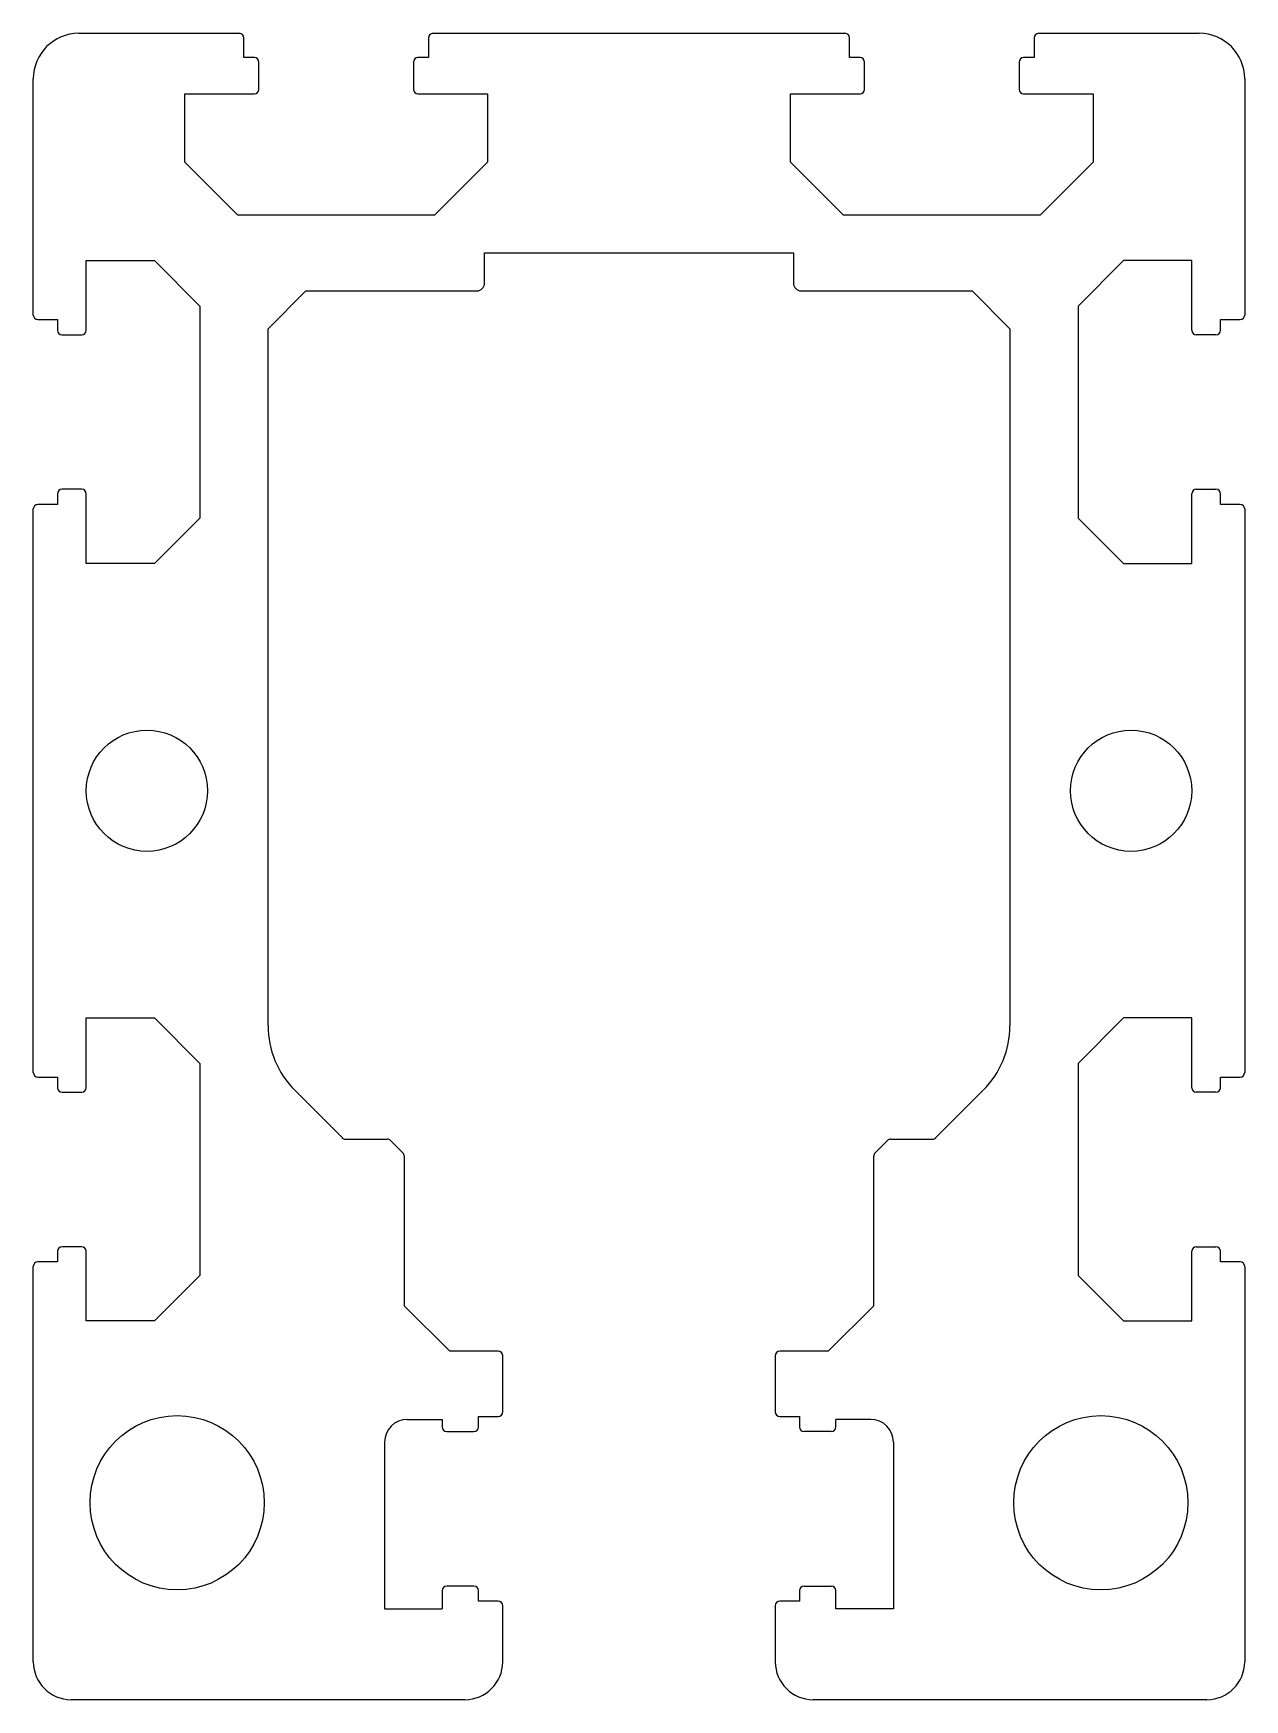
# Model space of a CAD drawing. Extents: x -40 to 40, y -110 to 0.
import ezdxf

# ---------------------------------------------------------------- set-up
doc = ezdxf.new("R2010")
doc.units = 0
doc.layers.get('0').update_dxf_attribs({"linetype": 'CONTINUOUS'})

msp = doc.modelspace()

# ---------------------------------------------------------------- linework, layer by layer
for p, q in [((-37, 0), (-26.4, 0)), ((-13.6, 0), (13.6, 0)), ((26.4, 0), (37, 0)), ((-26.1, -1.6), (-26.1, -0.3)), ((-13.9, -0.3), (-13.9, -1.6)), ((13.9, -1.6), (13.9, -0.3)), ((26.1, -0.3), (26.1, -1.6)), ((-25.4, -1.6), (-26.1, -1.6)), ((-25.1, -3.7), (-25.1, -1.9)), ((-14.9, -1.9), (-14.9, -3.7)), ((-13.9, -1.6), (-14.6, -1.6)), ((14.6, -1.6), (13.9, -1.6)), ((14.9, -3.7), (14.9, -1.9)), ((25.1, -1.9), (25.1, -3.7)), ((26.1, -1.6), (25.4, -1.6)), ((-40, -18.6), (-40, -3)), ((40, -3), (40, -18.6)), ((-30, -8.5), (-30, -4)), ((-30, -4), (-25.4, -4)), ((-14.6, -4), (-10, -4)), ((-10, -4), (-10, -8.5)), ((10, -8.5), (10, -4)), ((10, -4), (14.6, -4)), ((25.4, -4), (30, -4)), ((30, -4), (30, -8.5)), ((-26.5, -12), (-30, -8.5)), ((-10, -8.5), (-13.5, -12)), ((13.5, -12), (10, -8.5)), ((30, -8.5), (26.5, -12)), ((-13.5, -12), (-26.5, -12)), ((26.5, -12), (13.5, -12)), ((-36.5, -19.6), (-36.5, -15)), ((-36.5, -15), (-32, -15)), ((-32, -15), (-29, -18)), ((-10.2, -16.5), (-10.2, -14.5)), ((-10.2, -14.5), (10.2, -14.5)), ((10.2, -14.5), (10.2, -16.5)), ((32, -15), (29, -18)), ((36.5, -15), (32, -15)), ((36.5, -19.6), (36.5, -15)), ((-22, -17), (-24.5, -19.5)), ((-22, -17), (-10.7, -17)), ((10.7, -17), (22, -17)), ((24.5, -19.5), (22, -17)), ((-29, -18), (-29, -32)), ((29, -18), (29, -32)), ((-39.7, -18.9), (-38.4, -18.9)), ((-38.4, -18.9), (-38.4, -19.6)), ((-24.5, -65.51), (-24.5, -19.5)), ((24.5, -19.5), (24.5, -65.51)), ((38.4, -19.6), (38.4, -18.9)), ((38.4, -18.9), (39.7, -18.9)), ((-38.1, -19.9), (-36.8, -19.9)), ((38.1, -19.9), (36.8, -19.9)), ((-38.4, -30.4), (-38.4, -31.1)), ((-36.8, -30.1), (-38.1, -30.1)), ((-36.5, -35), (-36.5, -30.4)), ((36.5, -35), (36.5, -30.4)), ((36.8, -30.1), (38.1, -30.1)), ((38.4, -31.1), (38.4, -30.4)), ((-40, -68.6), (-40, -31.4)), ((-38.4, -31.1), (-39.7, -31.1)), ((39.7, -31.1), (38.4, -31.1)), ((40, -31.4), (40, -68.6)), ((-29, -32), (-32, -35)), ((29, -32), (32, -35)), ((-32, -35), (-36.5, -35)), ((32, -35), (36.5, -35)), ((-36.5, -69.6), (-36.5, -65)), ((-36.5, -65), (-32, -65)), ((-32, -65), (-29, -68)), ((32, -65), (29, -68)), ((36.5, -65), (32, -65)), ((36.5, -69.6), (36.5, -65)), ((-29, -68), (-29, -82)), ((29, -68), (29, -82)), ((-39.7, -68.9), (-38.4, -68.9)), ((-38.4, -68.9), (-38.4, -69.6)), ((38.4, -69.6), (38.4, -68.9)), ((38.4, -68.9), (39.7, -68.9)), ((-38.1, -69.9), (-36.8, -69.9)), ((-22.74, -69.76), (-19.59, -72.91)), ((19.59, -72.91), (22.74, -69.76)), ((38.1, -69.9), (36.8, -69.9)), ((-19.38, -73), (-16.62, -73)), ((-15.59, -73.91), (-16.41, -73.09)), ((16.41, -73.09), (15.59, -73.91)), ((16.62, -73), (19.38, -73)), ((-15.5, -74.12), (-15.5, -84)), ((15.5, -84), (15.5, -74.12)), ((-36.8, -80.1), (-38.1, -80.1)), ((36.8, -80.1), (38.1, -80.1)), ((-40, -107.5), (-40, -81.4)), ((-38.4, -81.1), (-39.7, -81.1)), ((-38.4, -80.4), (-38.4, -81.1)), ((-36.5, -85), (-36.5, -80.4)), ((36.5, -85), (36.5, -80.4)), ((38.4, -81.1), (38.4, -80.4)), ((39.7, -81.1), (38.4, -81.1)), ((40, -81.4), (40, -107.5)), ((-29, -82), (-32, -85)), ((29, -82), (32, -85)), ((-15.5, -84), (-12.5, -87)), ((12.5, -87), (15.5, -84)), ((-32, -85), (-36.5, -85)), ((32, -85), (36.5, -85)), ((-9.3, -87), (-12.5, -87)), ((-9, -91), (-9, -87.3)), ((9, -87.3), (9, -91)), ((12.5, -87), (9.3, -87)), ((-10.6, -92), (-10.6, -91.3)), ((-10.6, -91.3), (-9.3, -91.3)), ((9.3, -91.3), (10.6, -91.3)), ((10.6, -91.3), (10.6, -92)), ((-15.3, -91.5), (-13, -91.5)), ((-13, -91.5), (-13, -92)), ((-12.7, -92.3), (-10.9, -92.3)), ((12.7, -92.3), (10.9, -92.3)), ((13, -92), (13, -91.5)), ((15.3, -91.5), (13, -91.5)), ((-16.8, -93), (-16.8, -104)), ((16.8, -93), (16.8, -104)), ((-13, -102.8), (-13, -104)), ((-10.9, -102.5), (-12.7, -102.5)), ((-10.6, -103.5), (-10.6, -102.8)), ((10.6, -102.8), (10.6, -103.5)), ((10.9, -102.5), (12.7, -102.5)), ((13, -104), (13, -102.8)), ((-16.8, -104), (-13, -104)), ((-9.3, -103.5), (-10.6, -103.5)), ((-9, -107.5), (-9, -103.8)), ((9, -103.8), (9, -107.5)), ((10.6, -103.5), (9.3, -103.5)), ((16.8, -104), (13, -104)), ((-11.5, -110), (-37.5, -110)), ((37.5, -110), (11.5, -110))]:
    msp.add_line(p, q)
for centre, radius in [((-32.5, -50), 4), ((32.5, -50), 4), ((-30.5, -97), 5.75), ((30.5, -97), 5.75)]:
    msp.add_circle(centre, radius)
for centre, radius, start, end in [((-37, -3), 3, 90, 180), ((-26.4, -0.3), 0.3, 0, 90), ((-13.6, -0.3), 0.3, 90, 180), ((13.6, -0.3), 0.3, 0, 90), ((26.4, -0.3), 0.3, 90, 180), ((37, -3), 3, 0, 90), ((-25.4, -1.9), 0.3, 0, 90), ((-14.6, -1.9), 0.3, 90, 180), ((14.6, -1.9), 0.3, 0, 90), ((25.4, -1.9), 0.3, 90, 180), ((-25.4, -3.7), 0.3, 270, 0), ((-14.6, -3.7), 0.3, 180, 270), ((14.6, -3.7), 0.3, 270, 0), ((25.4, -3.7), 0.3, 180, 270), ((-10.7, -16.5), 0.5, 270, 0), ((10.7, -16.5), 0.5, 180, 270), ((-39.7, -18.6), 0.3, 180, 270), ((39.7, -18.6), 0.3, 270, 0), ((-38.1, -19.6), 0.3, 180, 270), ((-36.8, -19.6), 0.3, 270, 0), ((36.8, -19.6), 0.3, 180, 270), ((38.1, -19.6), 0.3, 270, 0), ((-38.1, -30.4), 0.3, 90, 180), ((-36.8, -30.4), 0.3, 0, 90), ((36.8, -30.4), 0.3, 90, 180), ((38.1, -30.4), 0.3, 0, 90), ((-39.7, -31.4), 0.3, 90, 180), ((39.7, -31.4), 0.3, 0, 90), ((-18.5, -65.51), 6, 180, 225), ((18.5, -65.51), 6, 315, 0), ((-39.7, -68.6), 0.3, 180, 270), ((39.7, -68.6), 0.3, 270, 0), ((-38.1, -69.6), 0.3, 180, 270), ((-36.8, -69.6), 0.3, 270, 0), ((36.8, -69.6), 0.3, 180, 270), ((38.1, -69.6), 0.3, 270, 0), ((-19.38, -72.7), 0.3, 225, 270), ((-16.62, -73.3), 0.3, 45, 90), ((16.62, -73.3), 0.3, 90, 135), ((19.38, -72.7), 0.3, 270, 315), ((-15.8, -74.12), 0.3, 0, 45), ((15.8, -74.12), 0.3, 135, 180), ((-38.1, -80.4), 0.3, 90, 180), ((-36.8, -80.4), 0.3, 0, 90), ((36.8, -80.4), 0.3, 90, 180), ((38.1, -80.4), 0.3, 0, 90), ((-39.7, -81.4), 0.3, 90, 180), ((39.7, -81.4), 0.3, 0, 90), ((-9.3, -87.3), 0.3, 0, 90), ((9.3, -87.3), 0.3, 90, 180), ((-9.3, -91), 0.3, 270, 0), ((9.3, -91), 0.3, 180, 270), ((-15.3, -93), 1.5, 90, 180), ((-12.7, -92), 0.3, 180, 270), ((-10.9, -92), 0.3, 270, 0), ((10.9, -92), 0.3, 180, 270), ((12.7, -92), 0.3, 270, 0), ((15.3, -93), 1.5, 0, 90), ((-12.7, -102.8), 0.3, 90, 180), ((-10.9, -102.8), 0.3, 0, 90), ((10.9, -102.8), 0.3, 90, 180), ((12.7, -102.8), 0.3, 0, 90), ((-9.3, -103.8), 0.3, 0, 90), ((9.3, -103.8), 0.3, 90, 180), ((-37.5, -107.5), 2.5, 180, 270), ((-11.5, -107.5), 2.5, 270, 0), ((11.5, -107.5), 2.5, 180, 270), ((37.5, -107.5), 2.5, 270, 0)]:
    msp.add_arc(centre, radius, start, end)

doc.saveas('drawing.dxf')
